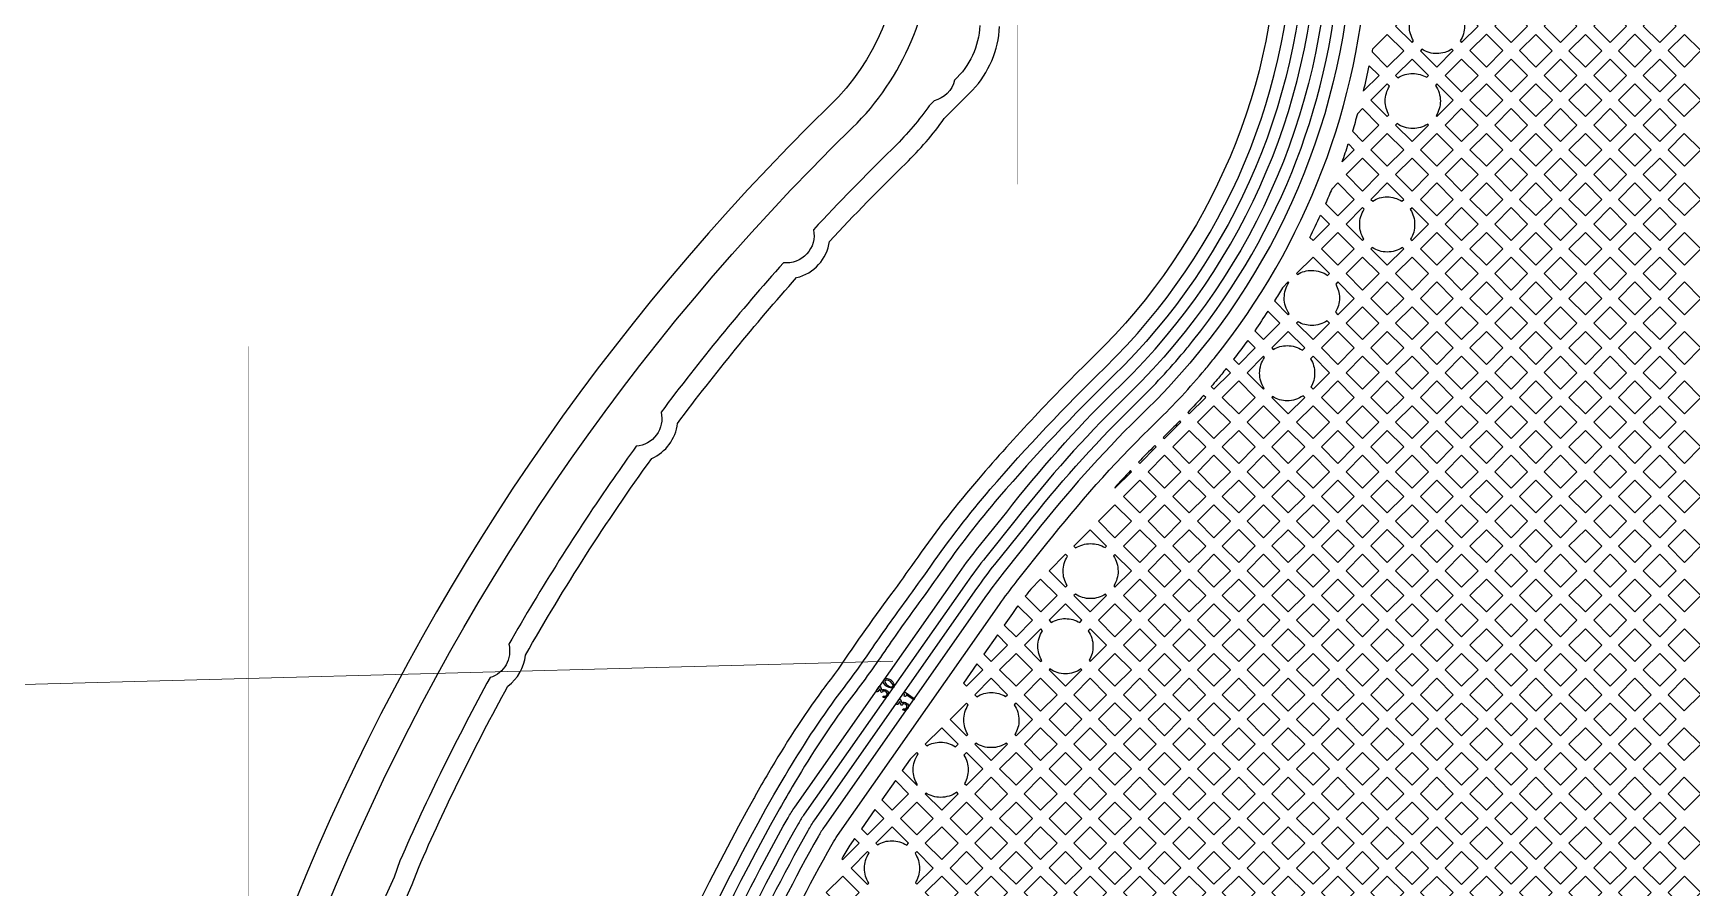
# Model space of a CAD drawing. Extents: x 726 to 4465, y 139 to 737.
# Drawn here: x 3896.57 to 3907.28, y 369.32 to 374.83 of the extents above; entities that cross this region are included whole.
import ezdxf

# ---------------------------------------------------------------- set-up
doc = ezdxf.new("R2010")
doc.units = 0
doc.layers.get('0').update_dxf_attribs({"lineweight": 5})
for name, color, linetype in [('bak_bak_ttr1-bcq6716', 11, 'Continuous'), ('bak_outline', 11, 'Continuous'), ('biaozhu1', 8, 'Continuous'), ('quyukuang', 9, 'Continuous')]:
    doc.layers.add(name, color=color, linetype=linetype)

msp = doc.modelspace()

# ---------------------------------------------------------------- linework, layer by layer
at = {"linetype": 'Continuous'}
msp.add_line((3884.183, 370.297), (3902.118, 370.779), dxfattribs=at)
at = {"layer": 'bak_bak_ttr1-bcq6716'}
for p, q in [((3903.415, 372.745), (3903.415, 372.745)), ((3902.279, 371.449), (3902.279, 371.45))]:
    msp.add_line(p, q, dxfattribs=at)
for points in [[(3897.355, 342.02), (3897.355, 363.551, -0.202307), (3901.857, 374.221, 0.202316), (3902.371, 375.441), (3902.371, 380.941, 0.202311), (3901.857, 382.161, -0.202307), (3897.355, 392.831), (3897.355, 423.84, -0.414216), (3898.151, 424.636), (3909.751, 424.636, -0.414216), (3910.548, 423.84), (3910.548, 393.246, 0.196007), (3911.319, 391.356, -0.196002), (3915.564, 380.941), (3915.564, 375.441, -0.196002), (3911.319, 365.026, 0.196006), (3910.548, 363.136), (3910.548, 342.02, -0.414217), (3909.751, 341.223), (3898.151, 341.223, -0.414217)], [(3905.365, 374.878), (3905.471, 374.772), (3905.481, 374.783, -0.141773), (3905.454, 374.877, -0.143614), (3905.482, 374.973), (3905.471, 374.984)], [(3905.781, 374.974, -0.144935), (3905.81, 374.877, -0.143094), (3905.782, 374.782), (3905.791, 374.772), (3905.897, 374.878), (3905.791, 374.984)], [(3905.213, 374.711), (3905.311, 374.613), (3905.417, 374.718), (3905.311, 374.824), (3905.216, 374.729, -0.001104)], [(3905.365, 374.559), (3905.38, 374.544, -0.142562), (3905.476, 374.571, -0.133036), (3905.566, 374.547), (3905.577, 374.559), (3905.471, 374.665)], [(3905.525, 374.718), (3905.631, 374.613), (3905.737, 374.719), (3905.728, 374.728, -0.143623), (3905.632, 374.7, -0.144938), (3905.535, 374.728)], [(3905.205, 374.399), (3905.311, 374.293), (3905.322, 374.304, -0.133028), (3905.298, 374.394, -0.144144), (3905.326, 374.49), (3905.311, 374.505)], [(3905.622, 374.495, -0.153615), (3905.654, 374.394, -0.14257), (3905.626, 374.298), (3905.631, 374.293), (3905.737, 374.399), (3905.631, 374.505)], [(3905.086, 374.199), (3905.151, 374.133), (3905.257, 374.239), (3905.152, 374.345), (3905.119, 374.312, -0.006425)], [(3905.365, 374.239), (3905.471, 374.133), (3905.577, 374.239), (3905.572, 374.244, -0.144141), (3905.476, 374.216, -0.153614), (3905.374, 374.248)], [(3904.913, 373.732), (3904.992, 373.653), (3905.098, 373.759), (3904.992, 373.865), (3904.953, 373.826, -0.005564)], [(3905.205, 373.759), (3905.217, 373.748, -0.139385), (3905.31, 373.775, -0.141511), (3905.405, 373.747), (3905.417, 373.759), (3905.311, 373.865)], [(3905.046, 373.6), (3905.152, 373.494), (3905.16, 373.502, -0.141503), (3905.133, 373.597, -0.147307), (3905.162, 373.695), (3905.152, 373.706)], [(3905.46, 373.694, -0.145197), (3905.488, 373.597, -0.139389), (3905.462, 373.503), (3905.471, 373.494), (3905.577, 373.599), (3905.471, 373.705)], [(3905.205, 373.44), (3905.311, 373.334), (3905.417, 373.44), (3905.409, 373.449, -0.147312), (3905.31, 373.419, -0.145202), (3905.214, 373.448)], [(3904.726, 373.28), (3904.731, 373.275, -0.137804), (3904.824, 373.301, -0.154665), (3904.926, 373.268), (3904.938, 373.28), (3904.832, 373.386)], [(3904.582, 373.104), (3904.672, 373.014), (3904.678, 373.02, -0.154667), (3904.646, 373.123, -0.148883), (3904.676, 373.222), (3904.672, 373.226), (3904.634, 373.188, -0.005406)], [(3904.976, 373.03), (3904.992, 373.014), (3905.098, 373.12), (3904.992, 373.226), (3904.978, 373.212, -0.131965), (3905.002, 373.123, -0.137811)], [(3904.455, 372.911), (3904.512, 372.854), (3904.618, 372.96), (3904.54, 373.038, -0.008272)], [(3904.726, 372.96), (3904.832, 372.854), (3904.938, 372.96), (3904.923, 372.975, -0.148884), (3904.824, 372.945, -0.131974), (3904.735, 372.969)], [(3904.319, 372.728), (3904.352, 372.694), (3904.458, 372.8), (3904.41, 372.849, -0.008194)], [(3904.566, 372.8), (3904.575, 372.791, -0.131973), (3904.665, 372.815, -0.14748), (3904.763, 372.785), (3904.778, 372.8), (3904.672, 372.906)], [(3904.406, 372.64), (3904.512, 372.534), (3904.516, 372.539, -0.147494), (3904.487, 372.637, -0.154669), (3904.519, 372.739), (3904.512, 372.746)], [(3904.816, 372.73, -0.139214), (3904.842, 372.637, -0.131965), (3904.818, 372.548), (3904.832, 372.534), (3904.938, 372.64), (3904.832, 372.746)], [(3904.175, 372.552), (3904.192, 372.534), (3904.298, 372.64), (3904.271, 372.667, -0.005887), (3904.213, 372.596), (3904.213, 372.596, -0.003168)], [(3904.024, 372.384), (3904.033, 372.375), (3904.139, 372.481), (3904.125, 372.494, -0.008129)], [(3904.566, 372.481), (3904.672, 372.375), (3904.778, 372.481), (3904.767, 372.492, -0.154664), (3904.665, 372.459, -0.139209), (3904.571, 372.486)], [(3903.864, 372.223), (3903.873, 372.215), (3903.979, 372.321), (3903.971, 372.329, -0.005817), (3903.895, 372.253), (3903.895, 372.253)], [(3903.705, 372.063), (3903.713, 372.055), (3903.819, 372.161), (3903.81, 372.17, 0.00495)], [(3903.551, 371.898), (3903.553, 371.895), (3903.659, 372.001), (3903.653, 372.008, 0.004948)], [(3903.287, 371.521), (3903.299, 371.509, -0.143356), (3903.395, 371.537, -0.139085), (3903.489, 371.511), (3903.499, 371.521), (3903.393, 371.627)], [(3903.127, 371.362), (3903.233, 371.256), (3903.244, 371.266, -0.139098), (3903.218, 371.36, -0.143351), (3903.246, 371.455), (3903.233, 371.468)], [(3903.543, 371.458, -0.147621), (3903.573, 371.36, -0.143351), (3903.545, 371.264), (3903.553, 371.256), (3903.659, 371.362), (3903.553, 371.467)], [(3902.973, 371.197), (3903.074, 371.096), (3903.179, 371.202), (3903.073, 371.308), (3903.009, 371.243), (3902.999, 371.231, -0.020467), (3902.997, 371.228, 0.00359)], [(3903.287, 371.202), (3903.393, 371.096), (3903.499, 371.202), (3903.491, 371.21, -0.143356), (3903.395, 371.182, -0.147611), (3903.297, 371.211)], [(3902.838, 371.011), (3902.914, 370.936), (3903.02, 371.042), (3902.926, 371.136, 0.00537), (3902.891, 371.087), (3902.891, 371.087)], [(3903.127, 371.042), (3903.142, 371.028, -0.135687), (3903.233, 371.053, -0.136485), (3903.325, 371.027), (3903.339, 371.042), (3903.233, 371.148)], [(3902.968, 370.882), (3903.073, 370.776), (3903.081, 370.783, -0.136489), (3903.055, 370.875, -0.150996), (3903.086, 370.975), (3903.074, 370.988)], [(3903.38, 370.975, -0.150199), (3903.411, 370.875, -0.135679), (3903.386, 370.784), (3903.393, 370.776), (3903.499, 370.882), (3903.393, 370.988)], [(3902.648, 370.562), (3902.661, 370.549, -0.139396), (3902.755, 370.576, -0.137539), (3902.847, 370.55), (3902.86, 370.562), (3902.754, 370.668)], [(3903.127, 370.722), (3903.233, 370.616), (3903.339, 370.722), (3903.333, 370.728, -0.150992), (3903.233, 370.697, -0.150204), (3903.133, 370.728)], [(3902.488, 370.402), (3902.594, 370.297), (3902.603, 370.305, -0.137539), (3902.577, 370.398, -0.147303), (3902.606, 370.496), (3902.594, 370.508)], [(3902.902, 370.497, -0.149145), (3902.933, 370.398, -0.139392), (3902.906, 370.304), (3902.914, 370.297), (3903.02, 370.402), (3902.914, 370.508)], [(3902.328, 370.243), (3902.339, 370.232, -0.130104), (3902.427, 370.255, -0.144401), (3902.524, 370.226), (3902.54, 370.243), (3902.434, 370.349)], [(3902.648, 370.243), (3902.754, 370.137), (3902.86, 370.243), (3902.853, 370.25, -0.147309), (3902.755, 370.22, -0.149148), (3902.655, 370.25)], [(3902.179, 370.072), (3902.274, 369.977), (3902.278, 369.981, -0.144414), (3902.25, 370.077, -0.156503), (3902.283, 370.181), (3902.274, 370.189), (3902.23, 370.145)], [(3902.577, 370.172, -0.142306), (3902.605, 370.077, -0.13011), (3902.582, 369.989), (3902.594, 369.977), (3902.7, 370.083), (3902.594, 370.189)], [(3902.328, 369.923), (3902.434, 369.817), (3902.54, 369.923), (3902.531, 369.932, -0.156506), (3902.427, 369.899, -0.142304), (3902.332, 369.927)], [(3902.008, 369.603), (3902.019, 369.593, -0.139392), (3902.113, 369.619, -0.142799), (3902.208, 369.591), (3902.22, 369.603), (3902.114, 369.709)], [(3901.789, 369.503), (3901.795, 369.497), (3901.901, 369.603), (3901.871, 369.633), (3901.843, 369.593, -0.013656), (3901.842, 369.591, 0.023871), (3901.815, 369.548), (3901.815, 369.548, 0.001137)], [(3901.849, 369.443), (3901.955, 369.337), (3901.963, 369.346, -0.142805), (3901.935, 369.441, -0.147307), (3901.965, 369.539), (3901.955, 369.549)], [(3902.262, 369.538, -0.143905), (3902.291, 369.441, -0.139389), (3902.264, 369.348), (3902.274, 369.338), (3902.38, 369.443), (3902.274, 369.549)]]:
    msp.add_lwpolyline(points, format="xyb", close=True, dxfattribs=at)
for points in [[(3899.843, 345.75), (3899.844, 363.78, -0.049844), (3899.845, 363.787, 0.051152), (3899.846, 363.795, -0.011117), (3899.873, 364.368, 0.017217), (3899.877, 364.484, -0.020317), (3899.888, 364.72, -0.051748), (3900.366, 367.237), (3900.631, 368.025, -0.018379), (3900.982, 368.867, -0.020399), (3901.442, 369.768, -0.024616), (3901.485, 369.835), (3902.534, 371.33, -0.01577), (3902.659, 371.498), (3902.854, 371.741, -0.032279), (3903.543, 372.514), (3903.593, 372.563, 0.202286), (3904.86, 375.565), (3904.86, 381.066, 0.202282), (3903.593, 384.068, -0.202313), (3899.843, 392.956), (3899.843, 421.32, 0.146958)], [(3899.92, 421.32), (3899.92, 392.956, 0.2023), (3903.646, 384.123, -0.202281), (3904.936, 381.066), (3904.936, 375.565, -0.202286), (3903.646, 372.508), (3903.597, 372.459, 0.032281), (3902.914, 371.694), (3902.719, 371.45, 0.015771), (3902.596, 371.287), (3901.547, 369.791, 0.024713), (3901.509, 369.73, 0.020391), (3901.051, 368.835, 0.018365), (3900.703, 367.999), (3900.438, 367.213, 0.051711), (3899.964, 364.714, 0.020298), (3899.954, 364.484, -0.017245), (3899.949, 364.362, 0.011106), (3899.922, 363.793, -0.038156), (3899.92, 363.776), (3899.92, 345.75, -0.056576)], [(3899.767, 421.261), (3899.767, 392.956, 0.202315), (3903.54, 384.013, -0.20226), (3904.784, 381.066), (3904.784, 375.565, -0.202314), (3903.54, 372.617, 0.021457), (3902.805, 371.838, 0.024959), (3902.425, 371.347, -0.0052), (3902.267, 371.127, 0.007644), (3902.038, 370.803, -0.01494), (3901.807, 370.487, 0.024055), (3901.469, 369.967, 0.003753), (3901.376, 369.805, 0.129026), (3899.767, 363.675), (3899.767, 345.766, -0.070941), (3899.76, 345.718), (3899.637, 345.299, 0.081102), (3899.615, 345.161), (3899.615, 342.556, -0.198919), (3899.432, 342.114), (3899.28, 341.962, 0.225036), (3899.226, 341.814, -0.458544), (3899.051, 341.61)], [(3899.073, 341.964, 0.231708), (3899.226, 342.016), (3899.378, 342.168, 0.198919), (3899.539, 342.556), (3899.539, 345.161, -0.080752), (3899.565, 345.322), (3899.687, 345.739, 0.070961), (3899.691, 345.766), (3899.691, 363.675, -0.13283), (3901.403, 370.005, -0.024133), (3901.747, 370.533, 0.014975), (3901.975, 370.846, -0.007646), (3902.206, 371.172, 0.005203), (3902.363, 371.391, -0.024959), (3902.748, 371.888, -0.021454), (3903.487, 372.672, 0.20231), (3904.707, 375.565), (3904.707, 381.066, 0.202283), (3903.487, 383.959, -0.202308), (3899.691, 392.956), (3899.691, 421.261, 0.055802)], [(3899.589, 421.165), (3899.589, 392.956, 0.202307), (3903.415, 383.886, -0.202284), (3904.606, 381.066), (3904.606, 375.565, -0.202321), (3903.415, 372.745)], [(3899.996, 345.744), (3899.998, 363.792, -0.011099), (3900.025, 364.357, 0.017202), (3900.03, 364.484, -0.020533), (3900.04, 364.716, -0.005068), (3900.064, 364.962, -0.026829), (3900.272, 366.26, 0.003851), (3900.275, 366.273, -0.005028), (3900.329, 366.513), (3900.342, 366.563, -0.013257), (3900.511, 367.19), (3900.775, 367.974, -0.018326), (3901.121, 368.803, -0.020239), (3901.572, 369.686, -0.02478), (3901.614, 369.754), (3902.662, 371.248, -0.015721), (3902.778, 371.403), (3902.975, 371.648, -0.032228), (3903.65, 372.405), (3903.7, 372.454, 0.025307), (3903.999, 372.776, 0.006025), (3904.054, 372.844, 0.156853), (3905.006, 375.328)], [(3905.082, 375.324, -0.188109), (3903.753, 372.399), (3903.704, 372.351, 0.032288), (3903.034, 371.6, -0.019581), (3903.032, 371.598), (3902.838, 371.355, 0.01572), (3902.724, 371.204), (3901.677, 369.71, 0.024821), (3901.638, 369.649, 0.038562), (3900.847, 367.948), (3900.584, 367.167, 0.013215), (3900.416, 366.545), (3900.346, 366.243, 0.026812), (3900.14, 364.954, 0.00507), (3900.116, 364.709, 0.020513), (3900.106, 364.483, -0.017227), (3900.101, 364.351, 0.011089), (3900.074, 363.79, -0.023737), (3900.073, 363.765), (3900.072, 345.744, -0.056274)], [(3900.943, 367.915, -0.038504), (3901.727, 369.598, -0.025785), (3901.761, 369.653), (3902.808, 371.145, -0.015393), (3902.915, 371.288, -0.020378), (3902.918, 371.292), (3903.114, 371.537, -0.032289), (3903.775, 372.278, -0.021448), (3903.778, 372.281), (3903.824, 372.326, 0.025306), (3904.135, 372.661, 0.006003), (3904.193, 372.732, 0.156863), (3905.184, 375.319)], [(3902.681, 374.881, -0.19384), (3902.517, 374.528, -0.281976), (3902.386, 374.396), (3902.353, 374.363), (3902.345, 374.351, -0.042994), (3902.113, 374.082, 0.012484), (3901.606, 373.563, -0.511641), (3901.412, 373.35, 0.021473), (3900.622, 372.385, -0.462568), (3900.462, 372.166, 0.004429), (3900.314, 371.957, 0.021779), (3899.639, 370.887, -0.401755), (3899.518, 370.672, 0.022697), (3898.936, 369.489), (3898.898, 369.385), (3898.79, 369.142, 0.003294), (3898.72, 368.965, -0.326353), (3898.645, 368.769, 0.030987), (3898.119, 367.048, -0.234613), (3898.083, 366.894, 0.021038), (3897.863, 365.692, -0.143842), (3897.849, 365.593, 0.03311), (3897.722, 363.675), (3897.722, 342.374, 0.199561)], [(3897.85, 342.406), (3897.85, 363.675, -0.090349), (3898.775, 368.754, 0.130846), (3898.827, 368.889, -0.003811), (3898.907, 369.092), (3899.016, 369.337), (3899.055, 369.442, -0.022758), (3899.633, 370.617, 0.214141), (3899.746, 370.817, -0.026222), (3900.562, 372.087, 0.26805), (3900.728, 372.313, -0.021115), (3901.497, 373.254, 0.308378), (3901.71, 373.488, -0.012228), (3902.202, 373.991, 0.043588), (3902.451, 374.281), (3902.634, 374.464, 0.177286), (3902.808, 374.875)], [(3903.415, 372.745, 0.021458), (3902.671, 371.954, 0.024976), (3902.279, 371.449)], [(3902.279, 371.45, -0.005083), (3902.127, 371.237, 0.012398), (3901.765, 370.726, -0.006427), (3901.666, 370.596, 0.008955), (3901.663, 370.592, 0.024087), (3901.315, 370.057, 0.003474), (3901.228, 369.905, 0.003587), (3901.221, 369.892, 0.12902), (3899.589, 363.675), (3899.589, 345.767)]]:
    msp.add_lwpolyline(points, format="xyb", dxfattribs=at)
for points in [[(3906.005, 374.878), (3906.111, 374.772), (3906.217, 374.878), (3906.111, 374.984)], [(3906.324, 374.878), (3906.43, 374.772), (3906.536, 374.878), (3906.43, 374.984)], [(3906.644, 374.878), (3906.75, 374.772), (3906.856, 374.878), (3906.75, 374.984)], [(3906.964, 374.878), (3907.07, 374.772), (3907.176, 374.878), (3907.07, 374.984)], [(3905.845, 374.719), (3905.951, 374.613), (3906.057, 374.719), (3905.951, 374.825)], [(3906.165, 374.719), (3906.271, 374.613), (3906.376, 374.718), (3906.27, 374.824)], [(3906.484, 374.718), (3906.59, 374.612), (3906.696, 374.718), (3906.59, 374.824)], [(3906.804, 374.718), (3906.91, 374.612), (3907.016, 374.719), (3906.91, 374.825)], [(3907.124, 374.719), (3907.23, 374.613), (3907.335, 374.719), (3907.23, 374.824)], [(3905.685, 374.559), (3905.791, 374.453), (3905.897, 374.559), (3905.791, 374.665)], [(3906.005, 374.559), (3906.111, 374.453), (3906.217, 374.559), (3906.111, 374.665)], [(3906.324, 374.559), (3906.43, 374.453), (3906.536, 374.559), (3906.43, 374.665)], [(3906.644, 374.559), (3906.75, 374.453), (3906.856, 374.559), (3906.75, 374.664)], [(3906.964, 374.559), (3907.07, 374.453), (3907.176, 374.559), (3907.07, 374.665)], [(3905.845, 374.399), (3905.951, 374.293), (3906.057, 374.399), (3905.951, 374.505)], [(3906.165, 374.399), (3906.271, 374.293), (3906.377, 374.399), (3906.271, 374.505)], [(3906.484, 374.399), (3906.59, 374.293), (3906.696, 374.399), (3906.59, 374.505)], [(3906.804, 374.399), (3906.91, 374.293), (3907.016, 374.399), (3906.91, 374.505)], [(3907.123, 374.399), (3907.229, 374.293), (3907.336, 374.399), (3907.23, 374.505)], [(3905.685, 374.239), (3905.791, 374.133), (3905.897, 374.239), (3905.791, 374.345)], [(3906.005, 374.239), (3906.111, 374.133), (3906.217, 374.239), (3906.111, 374.345)], [(3906.324, 374.239), (3906.43, 374.133), (3906.536, 374.239), (3906.43, 374.345)], [(3906.644, 374.239), (3906.75, 374.133), (3906.856, 374.239), (3906.75, 374.345)], [(3906.964, 374.239), (3907.07, 374.133), (3907.176, 374.239), (3907.07, 374.345)], [(3905.205, 374.079), (3905.311, 373.973), (3905.417, 374.079), (3905.311, 374.185)], [(3905.525, 374.079), (3905.631, 373.973), (3905.737, 374.079), (3905.631, 374.185)], [(3905.845, 374.079), (3905.951, 373.973), (3906.057, 374.079), (3905.951, 374.185)], [(3906.165, 374.079), (3906.27, 373.973), (3906.376, 374.079), (3906.271, 374.185)], [(3906.484, 374.079), (3906.59, 373.973), (3906.696, 374.079), (3906.59, 374.185)], [(3906.804, 374.079), (3906.91, 373.973), (3907.016, 374.079), (3906.91, 374.185)], [(3907.124, 374.079), (3907.23, 373.973), (3907.335, 374.079), (3907.229, 374.185)], [(3905.046, 373.919), (3905.152, 373.813), (3905.257, 373.919), (3905.151, 374.025)], [(3905.365, 373.919), (3905.471, 373.813), (3905.577, 373.919), (3905.471, 374.025)], [(3905.685, 373.919), (3905.791, 373.813), (3905.897, 373.919), (3905.791, 374.025)], [(3906.005, 373.919), (3906.111, 373.813), (3906.217, 373.919), (3906.111, 374.025)], [(3906.324, 373.919), (3906.43, 373.813), (3906.536, 373.919), (3906.43, 374.025)], [(3906.644, 373.919), (3906.75, 373.813), (3906.856, 373.919), (3906.75, 374.025)], [(3906.964, 373.919), (3907.07, 373.813), (3907.176, 373.919), (3907.07, 374.025)], [(3905.525, 373.759), (3905.631, 373.653), (3905.737, 373.759), (3905.631, 373.865)], [(3905.845, 373.759), (3905.951, 373.653), (3906.057, 373.759), (3905.951, 373.865)], [(3906.165, 373.759), (3906.271, 373.654), (3906.376, 373.759), (3906.27, 373.865)], [(3906.484, 373.759), (3906.59, 373.653), (3906.696, 373.759), (3906.59, 373.865)], [(3906.804, 373.759), (3906.91, 373.653), (3907.016, 373.759), (3906.91, 373.865)], [(3907.124, 373.759), (3907.23, 373.654), (3907.335, 373.759), (3907.23, 373.865)], [(3905.685, 373.599), (3905.791, 373.494), (3905.897, 373.6), (3905.791, 373.706)], [(3906.005, 373.6), (3906.111, 373.494), (3906.217, 373.6), (3906.111, 373.706)], [(3906.324, 373.6), (3906.43, 373.494), (3906.536, 373.6), (3906.43, 373.706)], [(3906.644, 373.6), (3906.75, 373.494), (3906.856, 373.6), (3906.75, 373.706)], [(3906.964, 373.6), (3907.07, 373.494), (3907.176, 373.6), (3907.07, 373.706)], [(3904.886, 373.44), (3904.992, 373.334), (3905.098, 373.44), (3904.992, 373.546)], [(3905.525, 373.44), (3905.631, 373.334), (3905.737, 373.44), (3905.631, 373.546)], [(3905.845, 373.44), (3905.951, 373.334), (3906.057, 373.44), (3905.951, 373.546)], [(3906.165, 373.44), (3906.27, 373.334), (3906.376, 373.44), (3906.271, 373.546)], [(3906.484, 373.44), (3906.59, 373.334), (3906.696, 373.44), (3906.59, 373.546)], [(3906.804, 373.44), (3906.91, 373.334), (3907.016, 373.44), (3906.91, 373.546)], [(3907.124, 373.44), (3907.23, 373.334), (3907.336, 373.44), (3907.23, 373.546)], [(3905.046, 373.28), (3905.152, 373.174), (3905.258, 373.28), (3905.152, 373.386)], [(3905.365, 373.28), (3905.471, 373.174), (3905.577, 373.28), (3905.471, 373.386)], [(3905.685, 373.28), (3905.791, 373.174), (3905.897, 373.28), (3905.791, 373.386)], [(3906.005, 373.28), (3906.111, 373.174), (3906.217, 373.28), (3906.111, 373.386)], [(3906.324, 373.28), (3906.43, 373.174), (3906.536, 373.28), (3906.43, 373.386)], [(3906.644, 373.28), (3906.75, 373.174), (3906.856, 373.28), (3906.75, 373.386)], [(3906.964, 373.28), (3907.07, 373.174), (3907.176, 373.28), (3907.07, 373.386)], [(3905.205, 373.12), (3905.311, 373.014), (3905.417, 373.12), (3905.311, 373.226)], [(3905.525, 373.12), (3905.631, 373.014), (3905.737, 373.12), (3905.631, 373.226)], [(3905.845, 373.12), (3905.951, 373.014), (3906.057, 373.12), (3905.951, 373.226)], [(3906.164, 373.12), (3906.27, 373.014), (3906.376, 373.12), (3906.27, 373.226)], [(3906.484, 373.12), (3906.59, 373.014), (3906.696, 373.12), (3906.59, 373.226)], [(3906.804, 373.12), (3906.91, 373.014), (3907.016, 373.12), (3906.91, 373.226)], [(3907.124, 373.12), (3907.23, 373.014), (3907.336, 373.12), (3907.23, 373.226)], [(3905.046, 372.96), (3905.152, 372.854), (3905.257, 372.96), (3905.152, 373.066)], [(3905.365, 372.96), (3905.471, 372.854), (3905.577, 372.96), (3905.471, 373.066)], [(3905.685, 372.96), (3905.791, 372.854), (3905.897, 372.96), (3905.791, 373.066)], [(3906.005, 372.96), (3906.111, 372.854), (3906.217, 372.96), (3906.111, 373.066)], [(3906.324, 372.96), (3906.43, 372.854), (3906.536, 372.96), (3906.43, 373.066)], [(3906.644, 372.96), (3906.75, 372.854), (3906.856, 372.96), (3906.75, 373.066)], [(3906.964, 372.96), (3907.07, 372.854), (3907.176, 372.96), (3907.07, 373.066)], [(3904.886, 372.8), (3904.992, 372.694), (3905.098, 372.8), (3904.992, 372.906)], [(3905.205, 372.8), (3905.311, 372.694), (3905.417, 372.8), (3905.311, 372.906)], [(3905.525, 372.8), (3905.631, 372.694), (3905.737, 372.8), (3905.631, 372.906)], [(3905.845, 372.8), (3905.951, 372.694), (3906.057, 372.8), (3905.951, 372.906)], [(3906.165, 372.8), (3906.27, 372.694), (3906.376, 372.8), (3906.27, 372.906)], [(3906.484, 372.8), (3906.59, 372.694), (3906.696, 372.8), (3906.59, 372.906)], [(3906.804, 372.8), (3906.91, 372.694), (3907.016, 372.8), (3906.91, 372.906)], [(3907.124, 372.8), (3907.23, 372.694), (3907.335, 372.8), (3907.23, 372.906)], [(3905.046, 372.64), (3905.152, 372.534), (3905.258, 372.641), (3905.152, 372.746)], [(3905.365, 372.641), (3905.471, 372.535), (3905.577, 372.64), (3905.471, 372.746)], [(3905.685, 372.64), (3905.791, 372.534), (3905.897, 372.64), (3905.791, 372.746)], [(3906.005, 372.64), (3906.111, 372.535), (3906.217, 372.641), (3906.111, 372.746)], [(3906.324, 372.641), (3906.43, 372.535), (3906.536, 372.64), (3906.43, 372.746)], [(3906.644, 372.64), (3906.75, 372.534), (3906.856, 372.64), (3906.75, 372.746)], [(3906.964, 372.64), (3907.07, 372.535), (3907.176, 372.641), (3907.07, 372.746)], [(3904.246, 372.481), (3904.352, 372.375), (3904.458, 372.481), (3904.352, 372.587)], [(3904.886, 372.481), (3904.992, 372.375), (3905.098, 372.481), (3904.992, 372.587)], [(3905.205, 372.481), (3905.311, 372.375), (3905.417, 372.481), (3905.311, 372.587)], [(3905.525, 372.481), (3905.631, 372.375), (3905.737, 372.481), (3905.631, 372.587)], [(3905.845, 372.481), (3905.951, 372.375), (3906.057, 372.481), (3905.951, 372.587)], [(3906.164, 372.481), (3906.27, 372.375), (3906.376, 372.481), (3906.27, 372.587)], [(3906.484, 372.481), (3906.59, 372.375), (3906.696, 372.481), (3906.59, 372.587)], [(3906.804, 372.481), (3906.91, 372.375), (3907.016, 372.481), (3906.91, 372.587)], [(3907.124, 372.481), (3907.23, 372.375), (3907.336, 372.481), (3907.23, 372.587)], [(3904.086, 372.321), (3904.192, 372.215), (3904.298, 372.321), (3904.192, 372.427)], [(3904.406, 372.321), (3904.512, 372.215), (3904.618, 372.321), (3904.512, 372.427)], [(3904.726, 372.321), (3904.832, 372.215), (3904.938, 372.321), (3904.832, 372.427)], [(3905.046, 372.321), (3905.151, 372.215), (3905.257, 372.321), (3905.152, 372.427)], [(3905.365, 372.321), (3905.471, 372.215), (3905.577, 372.321), (3905.471, 372.427)], [(3905.685, 372.321), (3905.791, 372.215), (3905.897, 372.321), (3905.791, 372.427)], [(3906.005, 372.321), (3906.111, 372.215), (3906.217, 372.321), (3906.111, 372.427)], [(3906.324, 372.321), (3906.43, 372.215), (3906.536, 372.321), (3906.43, 372.427)], [(3906.644, 372.321), (3906.75, 372.215), (3906.856, 372.321), (3906.75, 372.427)], [(3906.964, 372.321), (3907.07, 372.215), (3907.176, 372.321), (3907.07, 372.427)], [(3903.927, 372.161), (3904.033, 372.055), (3904.139, 372.161), (3904.033, 372.267)], [(3904.246, 372.161), (3904.352, 372.055), (3904.458, 372.161), (3904.352, 372.267)], [(3904.566, 372.161), (3904.672, 372.055), (3904.778, 372.161), (3904.672, 372.267)], [(3904.886, 372.161), (3904.992, 372.055), (3905.098, 372.161), (3904.992, 372.267)], [(3905.205, 372.161), (3905.311, 372.055), (3905.417, 372.161), (3905.311, 372.267)], [(3905.525, 372.161), (3905.631, 372.055), (3905.737, 372.161), (3905.631, 372.267)], [(3905.845, 372.161), (3905.951, 372.055), (3906.057, 372.161), (3905.951, 372.267)], [(3906.164, 372.161), (3906.27, 372.055), (3906.376, 372.161), (3906.27, 372.267)], [(3906.484, 372.161), (3906.59, 372.055), (3906.696, 372.161), (3906.59, 372.267)], [(3906.804, 372.161), (3906.91, 372.055), (3907.016, 372.161), (3906.91, 372.267)], [(3907.124, 372.161), (3907.23, 372.055), (3907.336, 372.161), (3907.23, 372.267)], [(3903.767, 372.001), (3903.873, 371.895), (3903.979, 372.001), (3903.873, 372.107)], [(3904.087, 372.001), (3904.192, 371.895), (3904.298, 372.001), (3904.192, 372.107)], [(3904.406, 372.001), (3904.512, 371.895), (3904.618, 372.001), (3904.512, 372.107)], [(3904.726, 372.001), (3904.832, 371.895), (3904.938, 372.001), (3904.832, 372.107)], [(3905.046, 372.001), (3905.152, 371.895), (3905.257, 372.001), (3905.151, 372.107)], [(3905.365, 372.001), (3905.471, 371.895), (3905.577, 372.001), (3905.471, 372.107)], [(3905.685, 372.001), (3905.791, 371.895), (3905.897, 372.001), (3905.791, 372.107)], [(3906.005, 372.001), (3906.111, 371.895), (3906.217, 372.001), (3906.111, 372.107)], [(3906.324, 372.001), (3906.43, 371.895), (3906.536, 372.001), (3906.43, 372.107)], [(3906.644, 372.001), (3906.75, 371.895), (3906.856, 372.001), (3906.75, 372.107)], [(3906.964, 372.001), (3907.07, 371.895), (3907.176, 372.001), (3907.07, 372.107)], [(3903.607, 371.841), (3903.713, 371.735), (3903.819, 371.841), (3903.713, 371.947)], [(3903.927, 371.841), (3904.033, 371.735), (3904.139, 371.841), (3904.033, 371.947)], [(3904.246, 371.841), (3904.352, 371.735), (3904.458, 371.841), (3904.352, 371.947)], [(3904.566, 371.841), (3904.672, 371.735), (3904.778, 371.841), (3904.672, 371.947)], [(3904.886, 371.841), (3904.992, 371.735), (3905.098, 371.841), (3904.992, 371.947)], [(3905.205, 371.841), (3905.311, 371.735), (3905.417, 371.841), (3905.311, 371.947)], [(3905.525, 371.841), (3905.631, 371.735), (3905.737, 371.841), (3905.631, 371.947)], [(3905.845, 371.841), (3905.951, 371.735), (3906.057, 371.841), (3905.951, 371.947)], [(3906.165, 371.841), (3906.27, 371.735), (3906.376, 371.841), (3906.27, 371.947)], [(3906.484, 371.841), (3906.59, 371.735), (3906.696, 371.841), (3906.59, 371.947)], [(3906.804, 371.841), (3906.91, 371.735), (3907.016, 371.841), (3906.91, 371.947)], [(3907.124, 371.841), (3907.23, 371.735), (3907.335, 371.841), (3907.23, 371.947)], [(3903.447, 371.681), (3903.553, 371.575), (3903.659, 371.681), (3903.553, 371.787)], [(3903.767, 371.681), (3903.873, 371.575), (3903.979, 371.681), (3903.873, 371.787)], [(3904.086, 371.681), (3904.192, 371.575), (3904.298, 371.681), (3904.192, 371.787)], [(3904.406, 371.681), (3904.512, 371.575), (3904.618, 371.681), (3904.512, 371.787)], [(3904.726, 371.681), (3904.832, 371.575), (3904.938, 371.681), (3904.832, 371.787)], [(3905.046, 371.681), (3905.151, 371.575), (3905.257, 371.681), (3905.152, 371.787)], [(3905.365, 371.681), (3905.471, 371.575), (3905.577, 371.681), (3905.471, 371.787)], [(3905.685, 371.681), (3905.791, 371.575), (3905.897, 371.681), (3905.791, 371.787)], [(3906.005, 371.681), (3906.111, 371.575), (3906.217, 371.681), (3906.111, 371.787)], [(3906.324, 371.681), (3906.43, 371.575), (3906.536, 371.681), (3906.43, 371.787)], [(3906.644, 371.681), (3906.75, 371.575), (3906.856, 371.681), (3906.75, 371.787)], [(3906.964, 371.681), (3907.07, 371.575), (3907.176, 371.681), (3907.07, 371.787)], [(3903.607, 371.521), (3903.713, 371.415), (3903.819, 371.522), (3903.713, 371.627)], [(3903.927, 371.522), (3904.033, 371.416), (3904.139, 371.521), (3904.033, 371.627)], [(3904.246, 371.521), (3904.352, 371.416), (3904.458, 371.522), (3904.352, 371.628)], [(3904.566, 371.522), (3904.672, 371.416), (3904.778, 371.521), (3904.672, 371.627)], [(3904.886, 371.521), (3904.992, 371.416), (3905.098, 371.522), (3904.992, 371.627)], [(3905.205, 371.522), (3905.311, 371.416), (3905.417, 371.522), (3905.311, 371.628)], [(3905.525, 371.522), (3905.631, 371.416), (3905.737, 371.521), (3905.631, 371.627)], [(3905.845, 371.521), (3905.951, 371.416), (3906.057, 371.522), (3905.951, 371.627)], [(3906.164, 371.522), (3906.27, 371.416), (3906.376, 371.522), (3906.27, 371.628)], [(3906.484, 371.522), (3906.59, 371.416), (3906.696, 371.521), (3906.59, 371.627)], [(3906.804, 371.521), (3906.91, 371.416), (3907.016, 371.522), (3906.91, 371.627)], [(3907.124, 371.522), (3907.23, 371.416), (3907.336, 371.522), (3907.23, 371.628)], [(3903.767, 371.362), (3903.873, 371.256), (3903.979, 371.362), (3903.873, 371.468)], [(3904.087, 371.362), (3904.192, 371.256), (3904.298, 371.362), (3904.192, 371.468)], [(3904.406, 371.362), (3904.512, 371.256), (3904.618, 371.362), (3904.512, 371.468)], [(3904.726, 371.362), (3904.832, 371.256), (3904.938, 371.362), (3904.832, 371.468)], [(3905.045, 371.362), (3905.151, 371.256), (3905.257, 371.362), (3905.151, 371.468)], [(3905.365, 371.362), (3905.471, 371.256), (3905.577, 371.362), (3905.471, 371.468)], [(3905.685, 371.362), (3905.791, 371.256), (3905.897, 371.362), (3905.791, 371.468)], [(3906.005, 371.362), (3906.111, 371.256), (3906.217, 371.362), (3906.111, 371.468)], [(3906.324, 371.362), (3906.43, 371.256), (3906.536, 371.362), (3906.43, 371.468)], [(3906.644, 371.362), (3906.75, 371.256), (3906.856, 371.362), (3906.75, 371.468)], [(3906.964, 371.362), (3907.07, 371.256), (3907.176, 371.362), (3907.07, 371.468)], [(3903.607, 371.202), (3903.713, 371.096), (3903.819, 371.202), (3903.713, 371.308)], [(3903.927, 371.202), (3904.032, 371.096), (3904.139, 371.202), (3904.033, 371.308)], [(3904.246, 371.202), (3904.352, 371.096), (3904.458, 371.202), (3904.352, 371.308)], [(3904.566, 371.202), (3904.672, 371.096), (3904.778, 371.202), (3904.672, 371.308)], [(3904.886, 371.202), (3904.992, 371.096), (3905.098, 371.202), (3904.992, 371.308)], [(3905.205, 371.202), (3905.311, 371.096), (3905.417, 371.202), (3905.311, 371.308)], [(3905.525, 371.202), (3905.631, 371.096), (3905.737, 371.202), (3905.631, 371.308)], [(3905.845, 371.202), (3905.951, 371.096), (3906.057, 371.202), (3905.951, 371.308)], [(3906.164, 371.202), (3906.27, 371.096), (3906.376, 371.202), (3906.27, 371.308)], [(3906.484, 371.202), (3906.59, 371.096), (3906.696, 371.202), (3906.59, 371.308)], [(3906.804, 371.202), (3906.91, 371.096), (3907.016, 371.202), (3906.91, 371.308)], [(3907.124, 371.202), (3907.23, 371.096), (3907.336, 371.202), (3907.23, 371.308)], [(3903.447, 371.042), (3903.553, 370.936), (3903.659, 371.042), (3903.553, 371.148)], [(3903.767, 371.042), (3903.873, 370.936), (3903.979, 371.042), (3903.873, 371.148)], [(3904.086, 371.042), (3904.192, 370.936), (3904.298, 371.042), (3904.192, 371.148)], [(3904.406, 371.042), (3904.512, 370.936), (3904.618, 371.042), (3904.512, 371.148)], [(3904.726, 371.042), (3904.832, 370.936), (3904.938, 371.042), (3904.832, 371.148)], [(3905.046, 371.042), (3905.152, 370.936), (3905.257, 371.042), (3905.151, 371.148)], [(3905.365, 371.042), (3905.471, 370.936), (3905.577, 371.042), (3905.471, 371.148)], [(3905.685, 371.042), (3905.791, 370.936), (3905.897, 371.042), (3905.791, 371.148)], [(3906.005, 371.042), (3906.111, 370.936), (3906.217, 371.042), (3906.111, 371.148)], [(3906.324, 371.042), (3906.43, 370.936), (3906.536, 371.042), (3906.43, 371.148)], [(3906.644, 371.042), (3906.75, 370.936), (3906.856, 371.042), (3906.75, 371.148)], [(3906.964, 371.042), (3907.07, 370.936), (3907.176, 371.042), (3907.07, 371.148)], [(3903.607, 370.882), (3903.713, 370.776), (3903.819, 370.882), (3903.713, 370.988)], [(3903.927, 370.882), (3904.033, 370.776), (3904.138, 370.882), (3904.032, 370.988)], [(3904.246, 370.882), (3904.352, 370.776), (3904.458, 370.882), (3904.352, 370.988)], [(3904.566, 370.882), (3904.672, 370.776), (3904.778, 370.882), (3904.672, 370.988)], [(3904.886, 370.882), (3904.992, 370.776), (3905.098, 370.882), (3904.992, 370.988)], [(3905.205, 370.882), (3905.311, 370.776), (3905.417, 370.882), (3905.311, 370.988)], [(3905.525, 370.882), (3905.631, 370.776), (3905.737, 370.882), (3905.631, 370.988)], [(3905.845, 370.882), (3905.951, 370.776), (3906.057, 370.882), (3905.951, 370.988)], [(3906.165, 370.882), (3906.271, 370.776), (3906.376, 370.882), (3906.27, 370.988)], [(3906.484, 370.882), (3906.59, 370.776), (3906.696, 370.882), (3906.59, 370.988)], [(3906.804, 370.882), (3906.91, 370.776), (3907.016, 370.882), (3906.91, 370.988)], [(3907.124, 370.882), (3907.23, 370.776), (3907.335, 370.882), (3907.23, 370.988)], [(3902.706, 370.823), (3902.754, 370.776), (3902.86, 370.882), (3902.794, 370.948)], [(3902.808, 370.722), (3902.914, 370.616), (3903.02, 370.722), (3902.914, 370.828)], [(3903.447, 370.722), (3903.553, 370.616), (3903.659, 370.722), (3903.553, 370.828)], [(3903.767, 370.722), (3903.873, 370.616), (3903.979, 370.722), (3903.873, 370.828)], [(3904.086, 370.722), (3904.192, 370.616), (3904.298, 370.722), (3904.192, 370.828)], [(3904.406, 370.722), (3904.512, 370.616), (3904.618, 370.722), (3904.512, 370.828)], [(3904.726, 370.722), (3904.832, 370.616), (3904.938, 370.722), (3904.832, 370.828)], [(3905.046, 370.722), (3905.151, 370.616), (3905.257, 370.722), (3905.152, 370.828)], [(3905.365, 370.722), (3905.471, 370.616), (3905.577, 370.722), (3905.471, 370.828)], [(3905.685, 370.722), (3905.791, 370.616), (3905.897, 370.722), (3905.791, 370.828)], [(3906.005, 370.722), (3906.111, 370.616), (3906.217, 370.722), (3906.111, 370.828)], [(3906.324, 370.722), (3906.43, 370.616), (3906.536, 370.722), (3906.43, 370.828)], [(3906.644, 370.722), (3906.75, 370.616), (3906.856, 370.722), (3906.75, 370.828)], [(3906.964, 370.722), (3907.07, 370.616), (3907.176, 370.722), (3907.07, 370.828)], [(3902.575, 370.636), (3902.594, 370.616), (3902.7, 370.722), (3902.662, 370.76)], [(3902.967, 370.562), (3903.073, 370.456), (3903.179, 370.562), (3903.073, 370.668)], [(3903.287, 370.562), (3903.393, 370.456), (3903.499, 370.562), (3903.393, 370.668)], [(3903.607, 370.562), (3903.713, 370.456), (3903.819, 370.562), (3903.713, 370.668)], [(3903.927, 370.562), (3904.032, 370.456), (3904.138, 370.562), (3904.033, 370.668)], [(3904.246, 370.562), (3904.352, 370.456), (3904.458, 370.562), (3904.352, 370.668)], [(3904.566, 370.562), (3904.672, 370.456), (3904.778, 370.562), (3904.672, 370.668)], [(3904.886, 370.562), (3904.992, 370.457), (3905.098, 370.562), (3904.992, 370.668)], [(3905.205, 370.562), (3905.311, 370.456), (3905.417, 370.562), (3905.311, 370.668)], [(3905.525, 370.562), (3905.631, 370.456), (3905.737, 370.562), (3905.631, 370.668)], [(3905.845, 370.562), (3905.951, 370.456), (3906.057, 370.562), (3905.951, 370.668)], [(3906.165, 370.562), (3906.27, 370.456), (3906.376, 370.562), (3906.271, 370.668)], [(3906.484, 370.562), (3906.59, 370.456), (3906.696, 370.562), (3906.59, 370.668)], [(3906.804, 370.562), (3906.91, 370.456), (3907.016, 370.562), (3906.91, 370.668)], [(3907.124, 370.562), (3907.229, 370.457), (3907.335, 370.563), (3907.23, 370.668)], [(3903.127, 370.402), (3903.233, 370.297), (3903.339, 370.403), (3903.233, 370.509)], [(3903.447, 370.403), (3903.553, 370.297), (3903.659, 370.403), (3903.553, 370.509)], [(3903.767, 370.403), (3903.873, 370.297), (3903.979, 370.403), (3903.873, 370.508)], [(3904.086, 370.403), (3904.192, 370.297), (3904.298, 370.403), (3904.192, 370.509)], [(3904.406, 370.403), (3904.512, 370.297), (3904.618, 370.402), (3904.512, 370.508)], [(3904.726, 370.402), (3904.832, 370.297), (3904.938, 370.403), (3904.832, 370.509)], [(3905.046, 370.403), (3905.152, 370.297), (3905.257, 370.403), (3905.151, 370.509)], [(3905.365, 370.403), (3905.471, 370.297), (3905.577, 370.403), (3905.471, 370.509)], [(3905.685, 370.403), (3905.791, 370.297), (3905.897, 370.403), (3905.791, 370.508)], [(3906.005, 370.403), (3906.111, 370.297), (3906.217, 370.403), (3906.111, 370.509)], [(3906.324, 370.403), (3906.43, 370.297), (3906.536, 370.403), (3906.43, 370.509)], [(3906.644, 370.403), (3906.75, 370.297), (3906.856, 370.403), (3906.75, 370.508)], [(3906.964, 370.403), (3907.07, 370.297), (3907.176, 370.403), (3907.07, 370.509)], [(3902.968, 370.243), (3903.073, 370.137), (3903.179, 370.243), (3903.073, 370.349)], [(3903.287, 370.243), (3903.393, 370.137), (3903.499, 370.243), (3903.393, 370.349)], [(3903.607, 370.243), (3903.713, 370.137), (3903.819, 370.243), (3903.713, 370.349)], [(3903.927, 370.243), (3904.033, 370.137), (3904.138, 370.243), (3904.032, 370.349)], [(3904.246, 370.243), (3904.352, 370.137), (3904.458, 370.243), (3904.352, 370.349)], [(3904.566, 370.243), (3904.672, 370.137), (3904.778, 370.243), (3904.672, 370.349)], [(3904.886, 370.243), (3904.992, 370.137), (3905.098, 370.243), (3904.992, 370.349)], [(3905.205, 370.243), (3905.311, 370.137), (3905.417, 370.243), (3905.311, 370.349)], [(3905.525, 370.243), (3905.631, 370.137), (3905.737, 370.243), (3905.631, 370.349)], [(3905.845, 370.243), (3905.951, 370.137), (3906.057, 370.243), (3905.951, 370.349)], [(3906.164, 370.243), (3906.27, 370.137), (3906.376, 370.243), (3906.27, 370.349)], [(3906.484, 370.243), (3906.59, 370.137), (3906.696, 370.243), (3906.59, 370.349)], [(3906.804, 370.243), (3906.91, 370.137), (3907.016, 370.243), (3906.91, 370.349)], [(3907.123, 370.243), (3907.229, 370.137), (3907.335, 370.243), (3907.229, 370.349)], [(3902.808, 370.083), (3902.914, 369.977), (3903.02, 370.083), (3902.914, 370.189)], [(3903.127, 370.083), (3903.233, 369.977), (3903.339, 370.083), (3903.233, 370.189)], [(3903.447, 370.083), (3903.553, 369.977), (3903.659, 370.083), (3903.553, 370.189)], [(3903.767, 370.083), (3903.873, 369.977), (3903.979, 370.083), (3903.873, 370.189)], [(3904.086, 370.083), (3904.192, 369.977), (3904.298, 370.083), (3904.192, 370.189)], [(3904.406, 370.083), (3904.512, 369.977), (3904.618, 370.083), (3904.512, 370.189)], [(3904.726, 370.083), (3904.832, 369.977), (3904.938, 370.083), (3904.832, 370.189)], [(3905.045, 370.083), (3905.151, 369.977), (3905.258, 370.083), (3905.152, 370.189)], [(3905.365, 370.083), (3905.471, 369.977), (3905.577, 370.083), (3905.471, 370.189)], [(3905.685, 370.083), (3905.791, 369.977), (3905.897, 370.083), (3905.791, 370.189)], [(3906.005, 370.083), (3906.111, 369.977), (3906.217, 370.083), (3906.111, 370.189)], [(3906.324, 370.083), (3906.43, 369.977), (3906.536, 370.083), (3906.43, 370.189)], [(3906.644, 370.083), (3906.75, 369.977), (3906.856, 370.083), (3906.75, 370.189)], [(3906.964, 370.083), (3907.07, 369.977), (3907.176, 370.083), (3907.07, 370.189)], [(3902.648, 369.923), (3902.754, 369.817), (3902.86, 369.923), (3902.754, 370.029)], [(3902.967, 369.923), (3903.073, 369.817), (3903.18, 369.923), (3903.073, 370.029)], [(3903.287, 369.923), (3903.393, 369.817), (3903.499, 369.923), (3903.393, 370.029)], [(3903.607, 369.923), (3903.713, 369.817), (3903.819, 369.923), (3903.713, 370.029)], [(3903.927, 369.923), (3904.033, 369.817), (3904.139, 369.923), (3904.033, 370.029)], [(3904.246, 369.923), (3904.352, 369.817), (3904.458, 369.923), (3904.352, 370.029)], [(3904.566, 369.923), (3904.672, 369.817), (3904.778, 369.923), (3904.672, 370.029)], [(3904.886, 369.923), (3904.992, 369.817), (3905.098, 369.923), (3904.992, 370.029)], [(3905.205, 369.923), (3905.311, 369.817), (3905.417, 369.923), (3905.311, 370.029)], [(3905.525, 369.923), (3905.631, 369.817), (3905.737, 369.923), (3905.631, 370.029)], [(3905.845, 369.923), (3905.951, 369.817), (3906.057, 369.923), (3905.951, 370.029)], [(3906.165, 369.923), (3906.27, 369.817), (3906.376, 369.923), (3906.27, 370.029)], [(3906.484, 369.923), (3906.59, 369.817), (3906.696, 369.923), (3906.59, 370.029)], [(3906.804, 369.923), (3906.91, 369.817), (3907.016, 369.923), (3906.91, 370.029)], [(3907.124, 369.923), (3907.23, 369.817), (3907.335, 369.923), (3907.229, 370.029)], [(3902.047, 369.884), (3902.114, 369.817), (3902.22, 369.923), (3902.135, 370.009)], [(3901.916, 369.696), (3901.955, 369.657), (3902.061, 369.763), (3902.003, 369.821)], [(3902.168, 369.763), (3902.274, 369.657), (3902.38, 369.763), (3902.274, 369.869)], [(3902.488, 369.763), (3902.594, 369.657), (3902.7, 369.763), (3902.594, 369.869)], [(3902.808, 369.763), (3902.914, 369.657), (3903.02, 369.763), (3902.914, 369.869)], [(3903.127, 369.763), (3903.233, 369.657), (3903.339, 369.763), (3903.233, 369.869)], [(3903.447, 369.763), (3903.553, 369.657), (3903.659, 369.763), (3903.553, 369.869)], [(3903.767, 369.763), (3903.873, 369.657), (3903.979, 369.763), (3903.873, 369.869)], [(3904.086, 369.763), (3904.192, 369.657), (3904.298, 369.763), (3904.192, 369.869)], [(3904.406, 369.763), (3904.512, 369.657), (3904.618, 369.763), (3904.512, 369.869)], [(3904.726, 369.763), (3904.832, 369.657), (3904.938, 369.763), (3904.832, 369.869)], [(3905.046, 369.763), (3905.152, 369.657), (3905.257, 369.763), (3905.151, 369.869)], [(3905.365, 369.763), (3905.471, 369.657), (3905.577, 369.763), (3905.471, 369.869)], [(3905.685, 369.763), (3905.791, 369.657), (3905.897, 369.763), (3905.791, 369.869)], [(3906.005, 369.763), (3906.111, 369.657), (3906.217, 369.763), (3906.111, 369.869)], [(3906.324, 369.763), (3906.43, 369.657), (3906.536, 369.763), (3906.43, 369.869)], [(3906.644, 369.763), (3906.75, 369.657), (3906.856, 369.763), (3906.75, 369.869)], [(3906.964, 369.763), (3907.07, 369.657), (3907.176, 369.763), (3907.07, 369.869)], [(3902.328, 369.603), (3902.434, 369.497), (3902.54, 369.603), (3902.434, 369.709)], [(3902.648, 369.603), (3902.754, 369.497), (3902.86, 369.603), (3902.754, 369.709)], [(3902.968, 369.603), (3903.073, 369.497), (3903.179, 369.603), (3903.073, 369.709)], [(3903.287, 369.603), (3903.393, 369.497), (3903.499, 369.603), (3903.393, 369.709)], [(3903.607, 369.603), (3903.713, 369.497), (3903.819, 369.603), (3903.713, 369.709)], [(3903.927, 369.603), (3904.033, 369.497), (3904.138, 369.603), (3904.033, 369.709)], [(3904.246, 369.603), (3904.352, 369.497), (3904.458, 369.603), (3904.352, 369.709)], [(3904.566, 369.603), (3904.672, 369.497), (3904.778, 369.603), (3904.672, 369.709)], [(3904.886, 369.603), (3904.992, 369.497), (3905.098, 369.603), (3904.992, 369.709)], [(3905.205, 369.603), (3905.311, 369.497), (3905.417, 369.603), (3905.311, 369.709)], [(3905.525, 369.603), (3905.631, 369.497), (3905.737, 369.603), (3905.631, 369.709)], [(3905.845, 369.603), (3905.951, 369.497), (3906.057, 369.603), (3905.951, 369.709)], [(3906.164, 369.603), (3906.27, 369.497), (3906.376, 369.604), (3906.27, 369.709)], [(3906.484, 369.604), (3906.59, 369.497), (3906.696, 369.603), (3906.59, 369.709)], [(3906.804, 369.603), (3906.91, 369.497), (3907.016, 369.603), (3906.91, 369.709)], [(3907.124, 369.603), (3907.23, 369.497), (3907.336, 369.603), (3907.23, 369.709)], [(3902.488, 369.443), (3902.594, 369.337), (3902.7, 369.443), (3902.594, 369.549)], [(3902.808, 369.443), (3902.914, 369.338), (3903.02, 369.444), (3902.914, 369.549)], [(3903.127, 369.444), (3903.233, 369.338), (3903.339, 369.443), (3903.233, 369.549)], [(3903.447, 369.443), (3903.553, 369.337), (3903.659, 369.443), (3903.553, 369.549)], [(3903.767, 369.443), (3903.873, 369.338), (3903.979, 369.444), (3903.873, 369.549)], [(3904.086, 369.444), (3904.192, 369.338), (3904.298, 369.443), (3904.192, 369.549)], [(3904.406, 369.443), (3904.512, 369.337), (3904.618, 369.443), (3904.512, 369.549)], [(3904.726, 369.443), (3904.832, 369.338), (3904.938, 369.443), (3904.832, 369.549)], [(3905.046, 369.443), (3905.151, 369.337), (3905.257, 369.443), (3905.152, 369.549)], [(3905.365, 369.443), (3905.471, 369.337), (3905.577, 369.443), (3905.471, 369.549)], [(3905.685, 369.443), (3905.791, 369.337), (3905.897, 369.444), (3905.791, 369.549)], [(3906.005, 369.444), (3906.111, 369.338), (3906.216, 369.444), (3906.111, 369.549)], [(3906.324, 369.444), (3906.43, 369.338), (3906.536, 369.444), (3906.43, 369.55)], [(3906.644, 369.444), (3906.75, 369.338), (3906.856, 369.443), (3906.75, 369.549)], [(3906.964, 369.443), (3907.07, 369.337), (3907.176, 369.443), (3907.07, 369.549)], [(3901.689, 369.284), (3901.795, 369.178), (3901.901, 369.284), (3901.795, 369.39)], [(3902.328, 369.284), (3902.434, 369.178), (3902.54, 369.284), (3902.434, 369.39)], [(3902.648, 369.284), (3902.754, 369.178), (3902.86, 369.284), (3902.754, 369.39)], [(3902.967, 369.284), (3903.073, 369.178), (3903.18, 369.284), (3903.073, 369.39)], [(3903.287, 369.284), (3903.393, 369.178), (3903.499, 369.284), (3903.393, 369.39)], [(3903.607, 369.284), (3903.713, 369.178), (3903.819, 369.284), (3903.713, 369.39)], [(3903.927, 369.284), (3904.033, 369.178), (3904.139, 369.284), (3904.033, 369.39)], [(3904.246, 369.284), (3904.352, 369.178), (3904.458, 369.284), (3904.352, 369.39)], [(3904.566, 369.284), (3904.672, 369.178), (3904.778, 369.284), (3904.672, 369.39)], [(3904.886, 369.284), (3904.992, 369.178), (3905.098, 369.284), (3904.992, 369.39)], [(3905.205, 369.284), (3905.311, 369.178), (3905.417, 369.284), (3905.311, 369.39)], [(3905.525, 369.284), (3905.631, 369.178), (3905.737, 369.284), (3905.631, 369.389)], [(3905.845, 369.284), (3905.951, 369.178), (3906.057, 369.284), (3905.951, 369.39)], [(3906.164, 369.284), (3906.27, 369.178), (3906.376, 369.284), (3906.27, 369.39)], [(3906.484, 369.284), (3906.59, 369.178), (3906.696, 369.284), (3906.59, 369.39)], [(3906.804, 369.284), (3906.91, 369.178), (3907.016, 369.284), (3906.91, 369.39)], [(3907.124, 369.284), (3907.229, 369.178), (3907.335, 369.284), (3907.23, 369.39)]]:
    msp.add_lwpolyline(points, close=True, dxfattribs=at)
for points in [[(3905.158, 374.459), (3905.258, 374.559), (3905.195, 374.621)], [(3905.019, 374.001), (3905.098, 374.079), (3905.06, 374.117)], [(3904.812, 373.513), (3904.832, 373.494), (3904.938, 373.6), (3904.88, 373.657)]]:
    msp.add_lwpolyline(points, dxfattribs=at)
for start, end in [(346.1549, 348.2217), (340.2258, 341.7484), (333.6572, 335.6297)]:
    msp.add_arc((3900.668, 375.565), 4.624, start, end, dxfattribs=at)
at = {"layer": 'bak_outline'}
msp.add_lwpolyline([(3909.751, 424.84), (3898.151, 424.84, 0.414215), (3897.151, 423.84), (3897.151, 392.832, 0.202312), (3901.715, 382.016, -0.202309), (3902.168, 380.941), (3902.168, 375.441, -0.202309), (3901.715, 374.367, 0.202312), (3897.151, 363.551), (3897.151, 342.02, 0.414215), (3898.151, 341.02), (3909.751, 341.02, 0.414215), (3910.751, 342.02), (3910.751, 363.136, -0.196013), (3911.464, 364.884, 0.196007), (3915.768, 375.441), (3915.768, 380.941, 0.196007), (3911.464, 391.498, -0.196013), (3910.751, 393.246), (3910.751, 423.84, 0.414215)], format="xyb", close=True, dxfattribs=at)
at = {"layer": 'biaozhu1'}
for points in [[(3902.057, 370.644, -0.516535), (3902.088, 370.665, -0.404415), (3902.125, 370.609)], [(3902.034, 370.6), (3902.021, 370.582, -1), (3902.013, 370.588)], [(3902.013, 370.588), (3902.031, 370.614, -0.603377), (3902.04, 370.612), (3902.048, 370.592, -1.20999), (3902.066, 370.541)], [(3902.08, 370.574, 0.373063), (3902.055, 370.584), (3902.051, 370.579, -0.603377), (3902.042, 370.58), (3902.034, 370.6)], [(3902.066, 370.541), (3902.059, 370.543, -1), (3902.061, 370.553, 0.637946), (3902.08, 370.574)], [(3902.125, 370.609, -0.388884), (3902.057, 370.641, -0.175526), (3902.057, 370.644)], [(3902.191, 370.573, -0.704829), (3902.199, 370.578), (3902.256, 370.538, -1), (3902.25, 370.53), (3902.204, 370.562)], [(3902.204, 370.555, -1.522366), (3902.194, 370.561), (3902.191, 370.573)], [(3902.204, 370.562, -0.073931), (3902.204, 370.561), (3902.204, 370.555)], [(3902.163, 370.518), (3902.15, 370.5, -1), (3902.142, 370.506)], [(3902.142, 370.506), (3902.16, 370.531, -0.600019), (3902.168, 370.531), (3902.177, 370.51, -1.210859), (3902.195, 370.459)], [(3902.208, 370.492, 0.37296), (3902.184, 370.502), (3902.18, 370.497, -0.604032), (3902.171, 370.497), (3902.163, 370.518)], [(3902.195, 370.459), (3902.188, 370.461, -1), (3902.19, 370.471, 0.637875), (3902.208, 370.492)]]:
    msp.add_lwpolyline(points, format="xyb", dxfattribs=at)
msp.add_lwpolyline([(3902.067, 370.643, 0.272458), (3902.112, 370.612, 0.312295), (3902.121, 370.625, 0.272459), (3902.076, 370.656), (3902.071, 370.653), (3902.068, 370.65)], format="xyb", close=True, dxfattribs=at)
at = {"layer": 'quyukuang', "const_width": 0.001}
for points in [[(3902.926, 373.856), (3902.926, 380.131), (3915.216, 380.131), (3915.216, 373.856)], [(3897.958, 367.058), (3897.958, 372.81), (3906.848, 372.81), (3906.848, 367.058)]]:
    msp.add_lwpolyline(points, close=True, dxfattribs=at)

doc.saveas('drawing.dxf')
